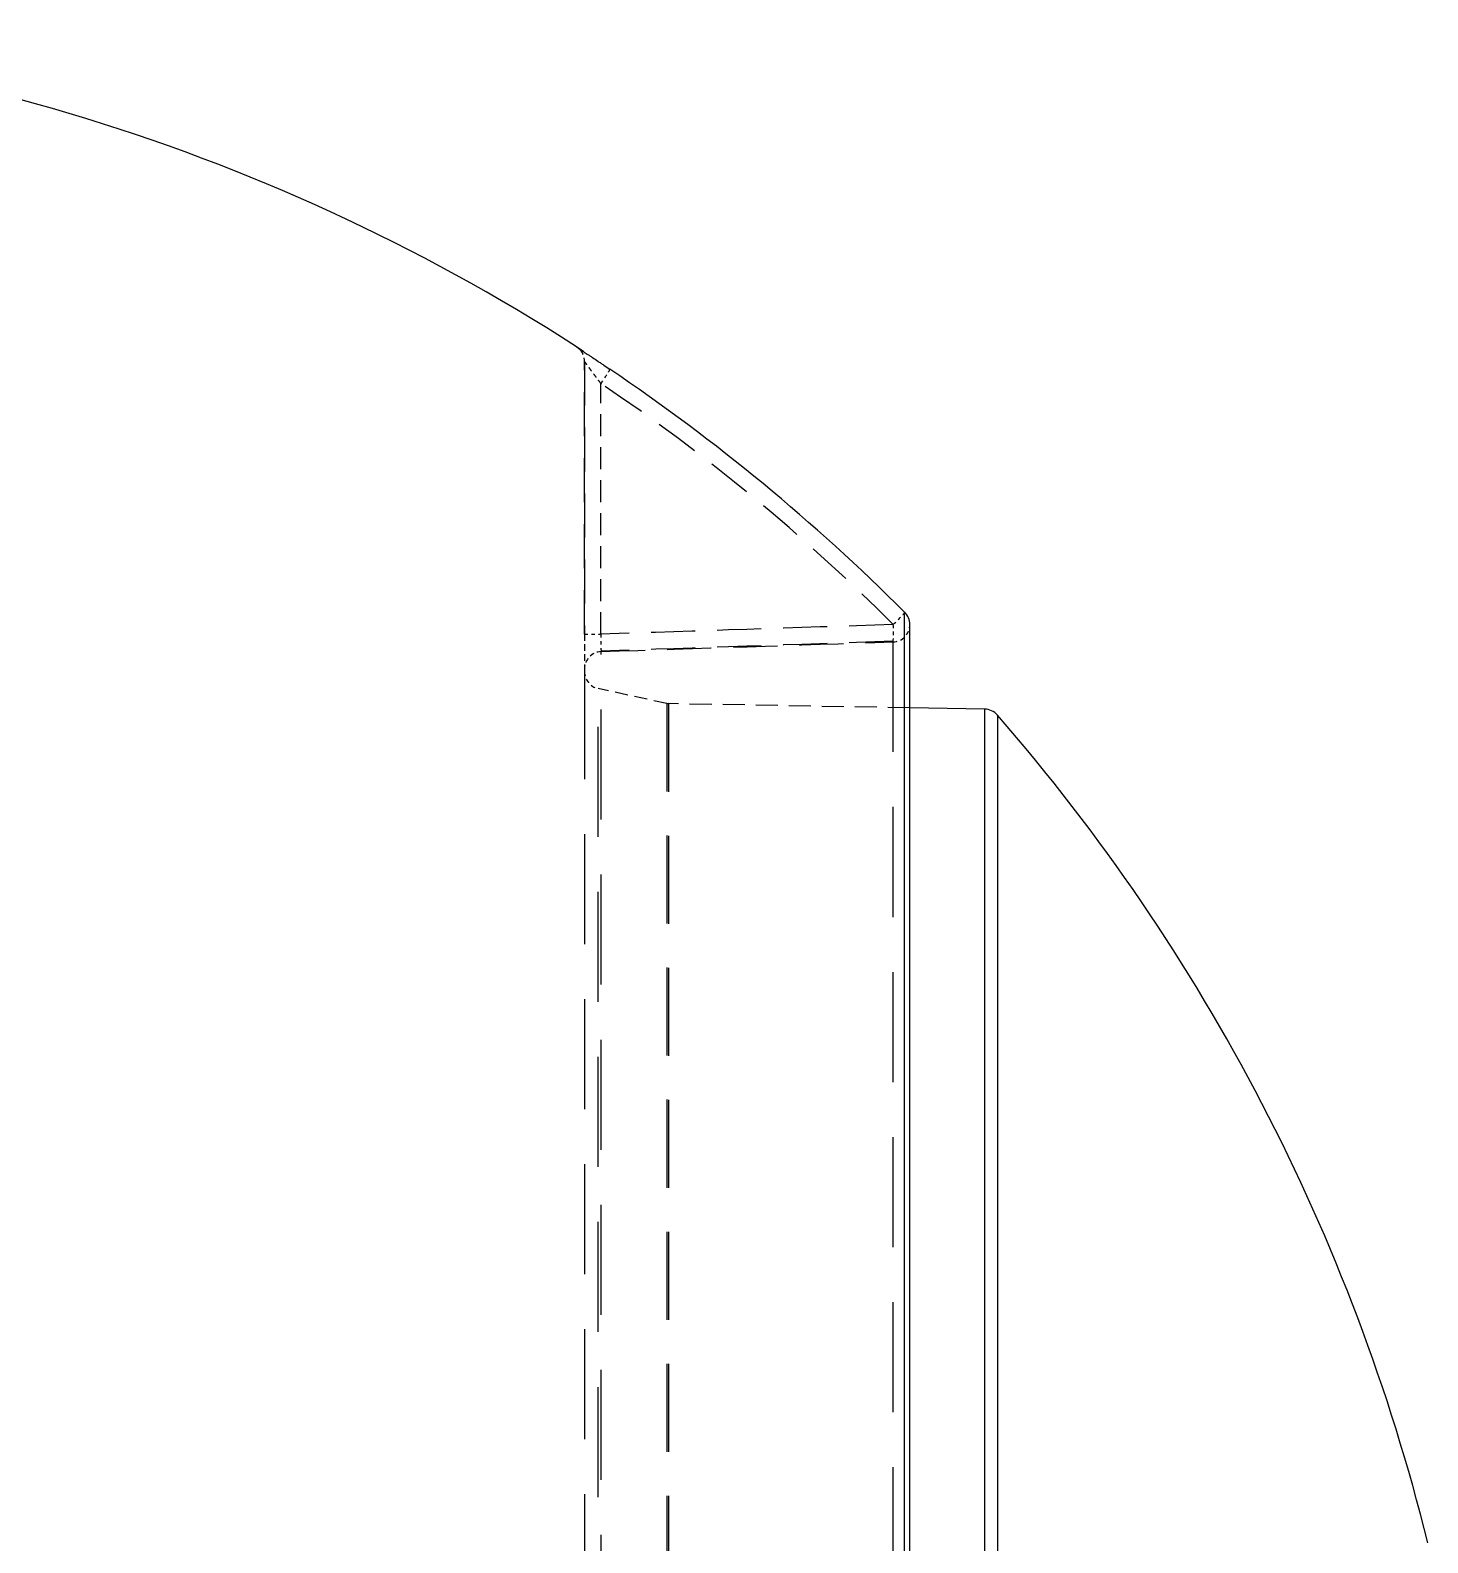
# Model space of a CAD drawing. Header units: millimetres. Extents: x 2469 to 2970, y 2097 to 2450.
# Drawn here: x 2723.94 to 2764.24, y 2280.69 to 2324.33 of the extents above; entities that cross this region are included whole.
import ezdxf

# ---------------------------------------------------------------- set-up
doc = ezdxf.new("R2010")
doc.units = ezdxf.units.MM
doc.linetypes.add('HIDDEN', pattern=[9.525, 6.35, -3.175])
doc.layers.add('21', color=7, linetype='Continuous', true_color=0xffffff)

msp = doc.modelspace()

# ---------------------------------------------------------------- linework, layer by layer
at = {"layer": '21', "color": 7, "linetype": 'Continuous'}
for p, q in [((2739.694, 2315.2), (2739.694, 2315.201)), ((2749.158, 2268.694), (2749.158, 2307.541)), ((2749.158, 2268.663), (2749.158, 2307.541)), ((2749.306, 2268.678), (2749.306, 2307.185)), ((2751.461, 2304.743), (2749.306, 2304.781)), ((2751.461, 2304.743), (2751.461, 2229.153)), ((2751.832, 2304.571), (2751.832, 2229.326)), ((2751.832, 2304.571), (2751.832, 2229.326))]:
    msp.add_line(p, q, dxfattribs=at)
at = {"layer": '21', "color": 8, "linetype": 'HIDDEN'}
msp.add_line((2739.924, 2314.778), (2739.924, 2314.779), dxfattribs=at).dxf.unprotected_set("ltscale", 0)
at = {"layer": '21', "color": 8, "linetype": 'HIDDEN', "ltscale": 0.2}
for p, q in [((2739.924, 2306.907), (2739.924, 2314.778)), ((2739.924, 2314.778), (2739.924, 2306.907))]:
    msp.add_line(p, q, dxfattribs=at)
at = {"layer": '21', "color": 8, "linetype": 'HIDDEN', "ltscale": 0.1}
for p, q in [((2740.4, 2306.907), (2740.4, 2314.134)), ((2749.306, 2304.781), (2742.343, 2304.903))]:
    msp.add_line(p, q, dxfattribs=at)
at = {"layer": '21', "color": 8, "linetype": 'HIDDEN', "ltscale": 0.01}
msp.add_line((2739.924, 2306.907), (2740.4, 2306.907), dxfattribs=at)
at = {"layer": '21', "color": 8, "linetype": 'HIDDEN', "ltscale": 0.5}
for p, q in [((2740.409, 2268.221), (2740.409, 2306.406)), ((2748.821, 2306.684), (2748.821, 2268.657)), ((2739.924, 2305.904), (2739.924, 2268.205)), ((2740.32, 2267.725), (2740.32, 2305.338))]:
    msp.add_line(p, q, dxfattribs=at)
at = {"layer": '21', "color": 8, "linetype": 'HIDDEN', "ltscale": 0.06}
msp.add_line((2742.294, 2304.908), (2740.32, 2305.338), dxfattribs=at)
at = {"layer": '21', "color": 8, "linetype": 'HIDDEN', "ltscale": 0.4}
for p, q in [((2742.294, 2304.908), (2742.294, 2267.831)), ((2742.343, 2304.903), (2742.343, 2267.835))]:
    msp.add_line(p, q, dxfattribs=at)
at = {"layer": '21', "color": 7, "linetype": 'Continuous'}
for centre, radius, start, end in [((2708.633, 2266.948), 57.386, 57.23074, 89.50263), ((2739.422, 2314.779), 0.503, 46.6744, 57.2307), ((2748.804, 2307.185), 0.503, 0, 44.983), ((2751.453, 2304.241), 0.503, 41.0536, 89), ((2708.633, 2266.948), 57.285, 13.8838, 41.0536)]:
    msp.add_arc(centre, radius, start, end, dxfattribs=at)
at = {"layer": '21', "color": 8, "linetype": 'HIDDEN', "ltscale": 0.01}
msp.add_arc((2739.422, 2314.779), 0.503, 0, 46.6744, dxfattribs=at)
at = {"layer": '21', "color": 8, "linetype": 'HIDDEN', "ltscale": 0.02}
msp.add_arc((2740.427, 2305.829), 0.503, 180, 257.7301, dxfattribs=at)
at = {"layer": '21', "color": 8, "linetype": 'HIDDEN', "ltscale": 0.001}
msp.add_arc((2742.348, 2305.154), 0.251, 257.7301, 269, dxfattribs=at)
at = {"layer": '21', "color": 8, "linetype": 'HIDDEN', "ltscale": 0.005}
msp.add_ellipse((2739.422, 2314.778), major_axis=(-0.503, 0), ratio=0.999982, start_param=3.759593, end_param=4.140458, dxfattribs=at)
at = {"layer": '21', "color": 8, "linetype": 'HIDDEN', "ltscale": 0.009}
msp.add_ellipse((2739.422, 2314.778), major_axis=(-0.503, 0), ratio=0.999982, start_param=3.141593, end_param=3.759593, dxfattribs=at)
at = {"layer": '21', "color": 8, "linetype": 'HIDDEN', "ltscale": 0.01}
for centre, major_axis, ratio, start_param, end_param in [((2740.374, 2314.134), (-0.281, -0.417), 0.043415, 1.600054, 3.164263), ((2748.804, 2307.185), (-0.016, 0.502), 0.052308, 3.184594, 4.710679), ((2748.804, 2307.185), (-0.355, -0.355), 0.037022, 1.607823, 3.172031)]:
    msp.add_ellipse(centre, major_axis=major_axis, ratio=ratio, start_param=start_param, end_param=end_param, dxfattribs=at)
at = {"layer": '21', "color": 7, "linetype": 'Continuous'}
for centre, major_axis, ratio, start_param, end_param in [((2708.653, 2266.948), (0, -57.384), 0.99863, 2.356584, 2.549097), ((2748.804, 2307.185), (0.503, 0), 0.999077, 6.283174, 7.069876)]:
    msp.add_ellipse(centre, major_axis=major_axis, ratio=ratio, start_param=start_param, end_param=end_param, dxfattribs=at)
at = {"layer": '21', "color": 8, "linetype": 'HIDDEN', "ltscale": 0.2}
for centre, major_axis, ratio, start_param, end_param in [((2708.679, 2266.948), (0, 56.882), 0.99863, 5.498176, 5.69069), ((3610.416, 2266.948), (1342.578, 0), 0.039078, 2.267562, 2.275777), ((3616.165, 2266.948), (1336.833, 0), 0.039078, 2.276804, 2.285112)]:
    msp.add_ellipse(centre, major_axis=major_axis, ratio=ratio, start_param=start_param, end_param=end_param, dxfattribs=at)
at = {"layer": '21', "color": 8, "linetype": 'HIDDEN', "ltscale": 0.02}
for centre, major_axis, ratio, end_param in [((2748.804, 2307.185), (0.503, 0), 0.999077, 6.283174), ((2740.427, 2305.904), (-0.503, 0), 0.99948, 6.283185)]:
    msp.add_ellipse(centre, major_axis=major_axis, ratio=ratio, start_param=4.747296, end_param=end_param, dxfattribs=at)
at = {"layer": '21', "color": 7, "linetype": 'Continuous'}
for points, knots in [([(2739.694, 2315.2), (2739.694, 2315.2), (2739.695, 2315.199), (2739.703, 2315.193), (2739.709, 2315.189), (2739.73, 2315.174), (2739.752, 2315.16), (2739.786, 2315.137), (2739.793, 2315.132), (2739.808, 2315.121), (2739.816, 2315.116), (2739.841, 2315.099), (2739.859, 2315.087), (2739.882, 2315.072), (2739.886, 2315.068), (2739.891, 2315.065)], [0, 0, 0, 0, 0.160301, 0.160301, 0.320603, 0.320603, 0.641205, 0.641205, 0.721356, 0.721356, 0.801507, 0.801507, 0.961808, 0.961808, 1, 1, 1, 1]), ([(2739.9, 2315.06), (2739.855, 2315.09), (2739.786, 2315.137), (2739.734, 2315.172), (2739.721, 2315.181), (2739.721, 2315.181)], [0, 0, 0, 0, 0.441125, 0.83386, 1, 1, 1, 1]), ([(2739.891, 2315.065), (2739.925, 2315.042), (2739.963, 2315.017), (2740.026, 2314.974), (2740.05, 2314.958), (2740.099, 2314.925), (2740.125, 2314.908), (2740.201, 2314.856), (2740.255, 2314.82), (2740.337, 2314.765), (2740.365, 2314.746), (2740.408, 2314.717), (2740.422, 2314.708), (2740.451, 2314.689), (2740.465, 2314.679), (2740.537, 2314.63), (2740.596, 2314.591), (2740.654, 2314.551)], [0, 0, 0, 0, 0.180475, 0.180475, 0.282915, 0.282915, 0.385356, 0.385356, 0.590237, 0.590237, 0.692678, 0.692678, 0.743898, 0.743898, 0.795119, 0.795119, 1, 1, 1, 1])]:
    msp.add_open_spline(points, degree=3, knots=knots, dxfattribs=at)
at = {"layer": '21', "color": 8, "linetype": 'HIDDEN', "ltscale": 0.004}
msp.add_open_spline([(2739.721, 2315.181), (2739.721, 2315.181), (2739.722, 2315.181), (2739.726, 2315.177), (2739.741, 2315.166), (2739.772, 2315.139), (2739.807, 2315.107), (2739.825, 2315.075), (2739.829, 2315.067)], degree=3, knots=[0, 0, 0, 0, 0.12838, 0.282825, 0.390619, 0.518102, 0.882124, 1, 1, 1, 1], dxfattribs=at)
at = {"layer": '21', "color": 8, "linetype": 'HIDDEN', "ltscale": 0.02}
msp.add_open_spline([(2740.4, 2314.134), (2740.375, 2314.169), (2740.349, 2314.203), (2740.298, 2314.272), (2740.273, 2314.306), (2740.223, 2314.373), (2740.199, 2314.406), (2740.163, 2314.454), (2740.151, 2314.471), (2740.127, 2314.502), (2740.115, 2314.518), (2740.093, 2314.549), (2740.081, 2314.564), (2740.059, 2314.594), (2740.049, 2314.608), (2740.028, 2314.636), (2740.018, 2314.649), (2739.999, 2314.675), (2739.99, 2314.687), (2739.973, 2314.71), (2739.965, 2314.721), (2739.955, 2314.735), (2739.952, 2314.739), (2739.945, 2314.748), (2739.943, 2314.752), (2739.937, 2314.759), (2739.935, 2314.762), (2739.931, 2314.767), (2739.93, 2314.77), (2739.925, 2314.776), (2739.924, 2314.778), (2739.924, 2314.778)], degree=3, knots=[0, 0, 0, 0, 0.125, 0.125, 0.25, 0.25, 0.375, 0.375, 0.4375, 0.4375, 0.5, 0.5, 0.5625, 0.5625, 0.625, 0.625, 0.6875, 0.6875, 0.75, 0.75, 0.8125, 0.8125, 0.84375, 0.84375, 0.875, 0.875, 0.90625, 0.90625, 0.9375, 0.9375, 1, 1, 1, 1], dxfattribs=at)
at = {"layer": '21', "color": 8, "linetype": 'HIDDEN', "ltscale": 0.03}
msp.add_open_spline([(2739.924, 2306.907), (2739.924, 2306.875), (2739.924, 2306.843), (2739.924, 2306.779), (2739.924, 2306.716), (2739.924, 2306.653), (2739.924, 2306.607), (2739.924, 2306.592), (2739.924, 2306.561), (2739.924, 2306.546), (2739.924, 2306.471), (2739.924, 2306.415), (2739.924, 2306.334), (2739.924, 2306.308), (2739.924, 2306.27), (2739.924, 2306.258), (2739.924, 2306.233), (2739.924, 2306.221), (2739.924, 2306.186), (2739.924, 2306.164), (2739.924, 2306.122), (2739.924, 2306.103), (2739.924, 2306.066), (2739.924, 2306.048), (2739.924, 2306.017), (2739.924, 2306.002), (2739.924, 2305.964), (2739.924, 2305.943), (2739.924, 2305.925), (2739.924, 2305.922), (2739.924, 2305.916), (2739.924, 2305.909), (2739.924, 2305.905), (2739.924, 2305.904)], degree=3, knots=[0, 0, 0, 0, 0.0625, 0.0625, 0.125, 0.1875, 0.1875, 0.21875, 0.21875, 0.25, 0.25, 0.375, 0.375, 0.4375, 0.4375, 0.46875, 0.46875, 0.5, 0.5, 0.5625, 0.5625, 0.625, 0.625, 0.6875, 0.6875, 0.75, 0.75, 0.875, 0.875, 0.90625, 0.90625, 0.9375, 1, 1, 1, 1], dxfattribs=at)
at = {"layer": '21', "color": 8, "linetype": 'HIDDEN', "ltscale": 0.01}
msp.add_open_spline([(2740.4, 2306.907), (2740.4, 2306.891), (2740.399, 2306.875), (2740.398, 2306.843), (2740.398, 2306.811), (2740.397, 2306.78), (2740.396, 2306.749), (2740.396, 2306.734), (2740.396, 2306.689), (2740.395, 2306.661), (2740.395, 2306.62), (2740.396, 2306.607), (2740.396, 2306.582), (2740.396, 2306.57), (2740.396, 2306.547), (2740.397, 2306.535), (2740.397, 2306.515), (2740.397, 2306.505), (2740.398, 2306.486), (2740.399, 2306.478), (2740.4, 2306.462), (2740.4, 2306.455), (2740.402, 2306.435), (2740.403, 2306.425), (2740.405, 2306.415), (2740.406, 2306.412), (2740.407, 2306.408), (2740.408, 2306.407), (2740.409, 2306.406)], degree=3, knots=[0, 0, 0, 0, 0.0625, 0.0625, 0.125, 0.1875, 0.1875, 0.25, 0.25, 0.375, 0.375, 0.4375, 0.4375, 0.5, 0.5, 0.5625, 0.5625, 0.625, 0.625, 0.6875, 0.6875, 0.75, 0.75, 0.875, 0.875, 0.9375, 0.9375, 1, 1, 1, 1], dxfattribs=at)
at = {"layer": '21', "color": 8, "linetype": 'HIDDEN', "ltscale": 0.2}
msp.add_open_spline([(2740.409, 2306.406), (2743.213, 2306.499), (2746.017, 2306.592), (2748.821, 2306.684)], degree=3, dxfattribs=at)

doc.saveas('drawing.dxf')
